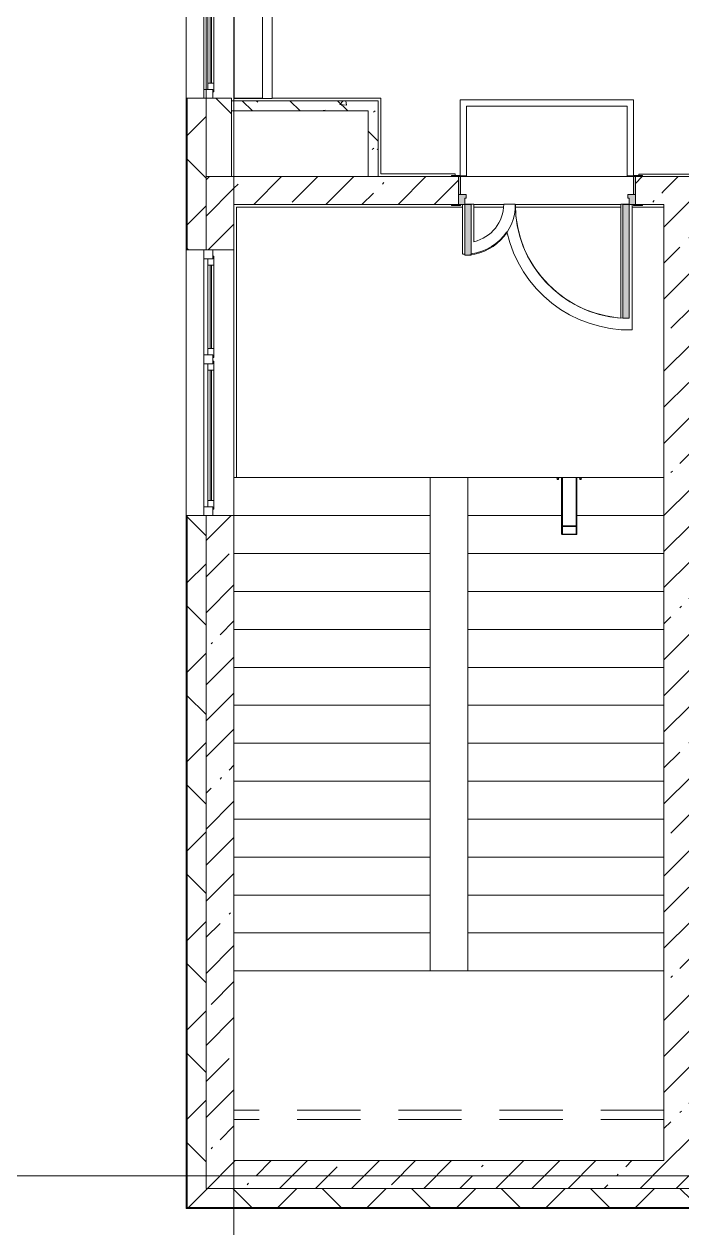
# Model space of a CAD drawing. Header units: millimetres. Extents: x 81682 to 274809, y -8553 to 29000.
# Drawn here: x 146249 to 151451, y -412 to 9106 of the extents above; entities that cross this region are included whole.
import ezdxf

# ---------------------------------------------------------------- set-up
doc = ezdxf.new("R2010")
doc.units = ezdxf.units.MM
doc.linetypes.add('200_ШТРИХ__ш1_п0_6_', pattern=[800, 500, -300])
doc.linetypes.add('Осевая', pattern=[3175, 635, -476.25, 1587.5, -476.25])
for name, color, linetype, lineweight in [('A-DETL-MBND-1', 7, '200_ШТРИХ__ш1_п0_6_', 9), ('A-GLAZ-3', 7, 'Continuous', 5), ('A-WALL', 7, 'Continuous', 9), ('A-WALL-7', 7, 'Continuous', 5), ('I-WALL-2', 7, 'Continuous', 5), ('S-STRS-3', 7, 'Continuous', 5), ('Оси', 7, 'Continuous', 9), ('Оси-2', 7, 'Осевая', 9)]:
    doc.layers.add(name, color=color, linetype=linetype, lineweight=lineweight)
for name, color, linetype, lineweight, true_color in [('A-DOOR-3', 7, 'Continuous', 5, 0xe2e2e2), ('A-DOOR-4', 7, 'Continuous', 5, 0xaaaaaa), ('A-DOOR-FRAM-2', 7, 'Continuous', 5, 0xe2e2e2), ('A-DOOR-FRAM-4', 7, 'Continuous', 5, 0xaaaaaa), ('A-FLOR-2', 7, 'Continuous', 5, 0xaaaaaa), ('I-WALL-4', 7, 'Continuous', 5, 0x787878)]:
    doc.layers.add(name, color=color, linetype=linetype, lineweight=lineweight, true_color=true_color)
pattern_1 = [(45, (147798.7, 0), (-353.5534, 353.5534), []), (135, (147798.7, 0), (-353.5534, -353.5534), [])]
pattern_2 = [(45, (147798.7, 0), (-285.123, 285.123), []), (45, (148083.8, 0), (-285.123, 285.123), [504.031, -100.806, 16.764, -84.042])]
pattern_3 = [(135, (147798.7, 0), (-377.17, -377.17), [533.4, -88.9, 17.78, -88.9]), (135, (147798.7, 376.94), (-377.17, -377.17), []), (50, (147798.7, 0), (637.645, -55.787), [66.675, -733.425]), (355, (147798.7, 0), (-123.35, 668.7), [53.34, -586.74]), (100.451, (147851.8, -4.65), (514.3, 612.91), [56.665, -623.315]), (46.184, (147798.7, 177.8), (948.78, -147.15), [100.01, -1100.14]), (96.636, (147877.8, 165.5), (830.91, 866), [85, -934.97]), (351.184, (147798.7, 177.8), (830.92, 865.99), [80.01, -880.11]), (21, (147887.6, 133.35), (530.65, -357.928), [66.675, -733.425]), (326, (147887.6, 133.35), (216.31, 644.66), [53.34, -586.74]), (71.451, (147931.8, 103.5), (746.96, 286.724), [56.665, -623.315]), (37.5, (147798.7, 0), (10.8105, 295.9426), [16.764, -562.864, 16.764, -578.866, -588.962]), (37.5, (147798.7, 0), (10.8105, 295.9426), [-1175.258, 16.764, -572.198]), (7.5, (147798.7, 0), (233.869, 350.632), [16.764, -322.834, 16.764, -549.529, -224.472]), (7.5, (147798.7, 0), (233.869, 350.632), [-905.89, 16.764, -207.708]), (327.5, (147600.44, 0), (474.568, -20.051), [16.764, -205.486, 16.764, -676.656, -920.115]), (327.5, (147600.44, 0), (474.568, -20.051), [-915.67, 16.764, -903.35]), (317.5, (147511.54, 0), (518.452, 88.993), [16.764, -272.16, 16.764, -443.738, -653.415]), (317.5, (147511.54, 0), (518.452, 88.993), [-749.427, 16.764, -636.65])]

# ---------------------------------------------------------------- blocks, each defined once
blk = doc.blocks.new('120_Окно_СКБ_2Ст - 120_Окно_СКБ_2Ст 2100х2400 _мал створка справа_-22446225-3_7_3_птичка')
at = {"layer": 'A-GLAZ-3'}
for p, q in [((-1050, -127), (-1050, -57)), ((-1050, -57), (-980, -57)), ((1050, -57), (-1050, -57)), ((-980, -57), (-980, -127)), ((150, -87), (-980, -87)), ((-980, -87), (-980, -127)), ((-930, -137), (-930, -87)), ((100, -137), (100, -87)), ((150, -127), (150, -57)), ((150, -57), (220, -57)), ((150, -127), (150, -87)), ((220, -57), (220, -127)), ((980, -87), (220, -87)), ((220, -87), (220, -127)), ((270, -137), (270, -87)), ((930, -137), (930, -87)), ((980, -127), (980, -57)), ((980, -57), (1050, -57)), ((980, -127), (980, -87)), ((1050, -57), (1050, -127)), ((-980, -127), (-1050, -127)), ((-1050, -127), (-1000, -127)), ((-980, -127), (-1000, -127)), ((-1000, -127), (-1000, -137)), ((-1000, -137), (170, -137)), ((170, -137), (-1000, -137)), ((-930, -107), (100, -107)), ((100, -117), (-930, -117)), ((220, -127), (150, -127)), ((170, -127), (150, -127)), ((170, -127), (200, -127)), ((170, -137), (170, -127)), ((220, -127), (200, -127)), ((200, -127), (200, -137)), ((200, -137), (1000, -137)), ((1000, -137), (200, -137)), ((270, -107), (930, -107)), ((930, -117), (270, -117)), ((1050, -127), (980, -127)), ((1000, -127), (980, -127)), ((1000, -127), (1050, -127)), ((1000, -137), (1000, -127))]:
    blk.add_line(p, q, dxfattribs=at)
blk = doc.blocks.new('120_Окно_СКБ_2Ст - 120_Окно_СКБ_2Ст 2300х2500 _мал створка справа_-22272277-3_7_3_птичка')
at = {"layer": 'A-GLAZ-3'}
for p, q in [((-1150, -127), (-1150, -57)), ((-1150, -57), (-1080, -57)), ((1150, -57), (-1150, -57)), ((-1080, -57), (-1080, -127)), ((250, -87), (-1080, -87)), ((-1080, -87), (-1080, -127)), ((-1030, -137), (-1030, -87)), ((200, -137), (200, -87)), ((250, -127), (250, -57)), ((250, -57), (320, -57)), ((250, -127), (250, -87)), ((320, -57), (320, -127)), ((1080, -87), (320, -87)), ((320, -87), (320, -127)), ((370, -137), (370, -87)), ((1030, -137), (1030, -87)), ((1080, -127), (1080, -57)), ((1080, -57), (1150, -57)), ((1080, -127), (1080, -87)), ((1150, -57), (1150, -127)), ((-1080, -127), (-1150, -127)), ((-1150, -127), (-1100, -127)), ((-1080, -127), (-1100, -127)), ((-1100, -127), (-1100, -137)), ((-1100, -137), (270, -137)), ((270, -137), (-1100, -137)), ((-1030, -107), (200, -107)), ((200, -117), (-1030, -117)), ((320, -127), (250, -127)), ((270, -127), (250, -127)), ((270, -127), (300, -127)), ((270, -137), (270, -127)), ((320, -127), (300, -127)), ((300, -127), (300, -137)), ((300, -137), (1100, -137)), ((1100, -137), (300, -137)), ((370, -107), (1030, -107)), ((1030, -117), (370, -117)), ((1150, -127), (1080, -127)), ((1100, -127), (1080, -127)), ((1100, -127), (1150, -127)), ((1100, -137), (1100, -127))]:
    blk.add_line(p, q, dxfattribs=at)
blk = doc.blocks.new('110_Дверь_СКБ_2Ст - Д-1 Лестничная клетка EIS60-24280000-3_7_3_птичка')
at = {"layer": 'A-DOOR-3'}
for points in [[(-637.5, 1010), (-637.5, 110), (-587.5, 110), (-587.5, 1010)], [(612.5, 510), (612.5, 110), (662.5, 110), (662.5, 510)], [(712.5, 30), (697.5, 30), (697.5, -110), (712.5, -110)]]:
    blk.add_hatch(color=256, dxfattribs=at).paths.add_polyline_path(points)
h = blk.add_hatch(color=256, dxfattribs=at)
h.paths.add_polyline_path([(712.5, 110), (662.5, 110), (662.5, 60), (652.5, 60), (652.5, 30), (712.5, 30), (712.5, 39.7)])
h.paths.add_polyline_path([(-687.5, 110), (-687.5, 30), (-627.5, 30), (-627.5, 60), (-637.5, 60), (-637.5, 110)])
at = {"layer": 'A-DOOR-FRAM-2'}
for points in [[(-742.5, 118), (-742.5, 110), (-672.5, 110), (-672.5, 118)], [(767.5, 118), (697.5, 118), (697.5, 110), (767.5, 110)], [(-672.5, 30), (-687.5, 30), (-687.5, -110), (-672.5, -110)], [(-672.5, -110), (-742.5, -110), (-742.5, -118), (-672.5, -118)], [(697.5, -110), (697.5, -118), (767.5, -118), (767.5, -110)]]:
    blk.add_hatch(color=256, dxfattribs=at).paths.add_polyline_path(points)
at = {"layer": 'A-DOOR-4'}
for p, q in [((-637.5, 1010), (-637.5, 110)), ((-587.5, 1010), (-637.5, 1010)), ((-587.5, 110), (-587.5, 1010)), ((662.5, 510), (612.5, 510)), ((612.5, 510), (612.5, 110)), ((662.5, 110), (662.5, 510)), ((-637.5, 110), (-587.5, 110)), ((612.5, 110), (662.5, 110))]:
    blk.add_line(p, q, dxfattribs=at)
for centre, radius, start, end in [((-637.5, 110), 900, 0, 90), ((662.5, 110), 400, 90, 180)]:
    blk.add_arc(centre, radius, start, end, dxfattribs=at)
at = {"layer": 'A-DOOR-FRAM-4'}
for p, q in [((-672.5, 118), (-742.5, 118)), ((-742.5, 118), (-742.5, 110)), ((-742.5, 110), (-672.5, 110)), ((-637.5, 110), (-687.5, 110)), ((-687.5, 110), (-687.5, 30)), ((-672.5, 110), (-672.5, 118)), ((-637.5, 60), (-637.5, 110)), ((662.5, 110), (662.5, 60)), ((712.5, 110), (662.5, 110)), ((767.5, 118), (697.5, 118)), ((697.5, 118), (697.5, 110)), ((697.5, 110), (767.5, 110)), ((712.5, 30), (712.5, 110)), ((767.5, 110), (767.5, 118)), ((-687.5, 30), (-627.5, 30)), ((-672.5, 30), (-687.5, 30)), ((-687.5, 30), (-687.5, -110)), ((-672.5, -110), (-672.5, 30)), ((-627.5, 60), (-637.5, 60)), ((-627.5, 30), (-627.5, 60)), ((662.5, 60), (652.5, 60)), ((652.5, 60), (652.5, 30)), ((652.5, 30), (712.5, 30)), ((712.5, 30), (697.5, 30)), ((697.5, 30), (697.5, -110)), ((712.5, -110), (712.5, 30)), ((-672.5, -110), (-742.5, -110)), ((-742.5, -110), (-742.5, -118)), ((-742.5, -118), (-672.5, -118)), ((-687.5, -110), (-672.5, -110)), ((-672.5, -118), (-672.5, -110)), ((697.5, -110), (712.5, -110)), ((767.5, -110), (697.5, -110)), ((697.5, -110), (697.5, -118)), ((697.5, -118), (767.5, -118)), ((767.5, -118), (767.5, -110))]:
    blk.add_line(p, q, dxfattribs=at)
blk = doc.blocks.new('Анкер клиновой - Анкер клиновой МКТ В 10-10-16_85-V127-3_7_3_птичка')
at = {"layer": 'A-DETL-MBND-1'}
for p, q in [((74812, 5515.8), (74812, 5511.8)), ((74812, 5511.8), (74828, 5511.8)), ((74828, 5511.8), (74812, 5511.8)), ((74815, 5515.8), (74815, 5501.8)), ((74815, 5501.8), (74825, 5501.8)), ((74825, 5501.8), (74815, 5501.8)), ((74825, 5501.8), (74825, 5515.8)), ((74828, 5511.8), (74828, 5515.8))]:
    blk.add_line(p, q, dxfattribs=at)
blk = doc.blocks.new('ОМ_Труба_ГОСТ 8639-82 - ОМ_Труба_ГОСТ 8639-82-V151-3_7_3_птичка')
at = {"layer": 'A-DETL-MBND-1'}
for p, q in [((2700.7, 5520), (2700.7, 5132.9)), ((2706.7, 5069.6), (2706.7, 5520)), ((2814.7, 5069.6), (2814.7, 5520)), ((2820.7, 5132.9), (2820.7, 5520)), ((2700.7, 5074.8), (2700.7, 5132.9)), ((2706.7, 5132.9), (2706.7, 5074.8)), ((2709.7, 5138), (2811.7, 5138)), ((2811.7, 5134.6), (2709.7, 5134.6)), ((2709.7, 5073), (2811.7, 5073)), ((2811.7, 5069.6), (2709.7, 5069.6)), ((2814.7, 5074.8), (2814.7, 5132.9)), ((2820.7, 5132.9), (2820.7, 5074.8))]:
    blk.add_line(p, q, dxfattribs=at)
at = {"layer": 'A-DETL-MBND-1', "flags": 128}
for points in [[(2700.7, 5132.9), (2700.9, 5134), (2701.6, 5135.1), (2702.7, 5136.1), (2704.1, 5136.9), (2705.8, 5137.5), (2707.7, 5137.9), (2709.7, 5138)], [(2709.7, 5069.6), (2707.7, 5069.8), (2705.8, 5070.1), (2704.1, 5070.7), (2702.7, 5071.6), (2701.6, 5072.5), (2700.9, 5073.6), (2700.7, 5074.8)], [(2709.7, 5134.6), (2709, 5134.5), (2708.4, 5134.4), (2707.8, 5134.2), (2707.4, 5133.9), (2707, 5133.6), (2706.8, 5133.3), (2706.7, 5132.9)], [(2706.7, 5074.8), (2706.8, 5074.4), (2707, 5074), (2707.4, 5073.7), (2707.8, 5073.4), (2708.4, 5073.2), (2709, 5073.1), (2709.7, 5073)], [(2811.7, 5138), (2813.7, 5137.9), (2815.6, 5137.5), (2817.3, 5136.9), (2818.7, 5136.1), (2819.8, 5135.1), (2820.5, 5134), (2820.7, 5132.9)], [(2814.7, 5132.9), (2814.6, 5133.3), (2814.4, 5133.6), (2814.1, 5133.9), (2813.6, 5134.2), (2813, 5134.4), (2812.4, 5134.5), (2811.7, 5134.6)], [(2820.7, 5074.8), (2820.5, 5073.6), (2819.8, 5072.5), (2818.7, 5071.6), (2817.3, 5070.7), (2815.6, 5070.1), (2813.7, 5069.8), (2811.7, 5069.6)], [(2811.7, 5073), (2812.4, 5073.1), (2813, 5073.2), (2813.6, 5073.4), (2814.1, 5073.7), (2814.4, 5074), (2814.6, 5074.4), (2814.7, 5074.8)]]:
    blk.add_lwpolyline(points, dxfattribs=at)
blk = doc.blocks.new('Зашивка приборов отопления36 - Зашивка приборов отопления-33324807-3_7_3_птичка')
at = {"layer": 'A-WALL-7'}
for p, q in [((34187.8, 26793.4), (34187.8, 26567.4)), ((36548.8, 26793.4), (34187.8, 26793.4)), ((36548.8, 26567.4), (36548.8, 26793.4)), ((34187.8, 26567.4), (36548.8, 26567.4)), ((36545.1, 26567.4), (34187.8, 26567.4)), ((34187.8, 26567.4), (34187.8, 26492.4)), ((36545.1, 26492.4), (36545.1, 26567.4)), ((34187.8, 26492.4), (36545.1, 26492.4))]:
    blk.add_line(p, q, dxfattribs=at)
blk = doc.blocks.new('Зашивка приборов отопления37 - Зашивка приборов отопления-33325027-3_7_3_птичка')
at = {"layer": 'A-DETL-MBND-1'}
for p, q in [((121055, 18487.5), (124455, 18487.5)), ((121055, 18412.5), (124455, 18412.5))]:
    blk.add_line(p, q, dxfattribs=at)

msp = doc.modelspace()

# ---------------------------------------------------------------- hatches: boundary and pattern name
at = {"layer": 'A-WALL-7'}
h = msp.add_hatch(dxfattribs=at)
h.set_pattern_fill('FP_79', color=256, style=0, pattern_type=2)
h.set_pattern_definition(pattern_1)
h.paths.add_polyline_path([(147538.7, -100), (147688.7, -100), (147688.7, 5220), (147538.7, 5220), (147538.7, 1965.8)])
h.paths.add_polyline_path([(147538.7, 7320), (147688.7, 7320), (147688.7, 8520), (147538.7, 8520), (147538.7, 7750.3)])
h.paths.add_polyline_path([(147688.7, 10820), (147688.7, 12220), (147538.7, 12220), (147538.7, 10820)])
h.paths.add_polyline_path([(147688.7, 13120), (147688.7, 15073), (147538.7, 15073), (147538.7, 13120)])
h = msp.add_hatch(dxfattribs=at)
h.set_pattern_fill('FP_79', color=256, style=0, pattern_type=2)
h.set_pattern_definition(pattern_1)
h.paths.add_polyline_path([(202803.2, -250), (203308.7, -250), (203308.7, -100), (202558.7, -100), (202558.7, -250)])
h.paths.add_polyline_path([(204425.8, -250), (204425.8, -100), (204208.7, -100), (204208.7, -250)])
h.paths.add_polyline_path([(192108.7, -250), (192108.7, -100), (190458.7, -100), (190458.7, -250), (191616.7, -250)])
h.paths.add_polyline_path([(195958.7, -250), (195958.7, -100), (195208.7, -100), (195208.7, -250), (195708.7, -250)])
h.paths.add_polyline_path([(188938.7, -250), (189558.7, -250), (189558.7, -100), (188938.7, -100)])
h.paths.add_polyline_path([(200458.7, -250), (200458.7, -100), (199708.7, -100), (199708.7, -250), (200006.6, -250)])
h.paths.add_polyline_path([(198058.7, -250), (198808.7, -250), (198808.7, -100), (198058.7, -100)])
h.paths.add_polyline_path([(179498.1, -250), (179908.7, -250), (179908.7, -100), (178681.5, -100), (178681.5, -250)])
h.paths.add_polyline_path([(186838.7, -250), (186838.7, -100), (185221.7, -100), (185221.7, -250), (186023.5, -250)])
h.paths.add_polyline_path([(180808.7, -250), (181668.7, -250), (181668.7, -100), (180808.7, -100)])
h.paths.add_polyline_path([(183768.7, -250), (184321.7, -250), (184321.7, -100), (183768.7, -100)])
h.paths.add_polyline_path([(177781.5, -250), (177781.5, -100), (177008.4, -100), (177008.4, -250), (177633.7, -250)])
h.paths.add_polyline_path([(173904.9, -250), (174208.4, -250), (174208.4, -100), (172608.7, -100), (172608.7, -250), (172972.6, -250)])
h.paths.add_polyline_path([(170308.7, -250), (170508.7, -250), (170508.7, -100), (169408.7, -100), (169408.7, -250), (170176, -250)])
h.paths.add_polyline_path([(168508.7, -250), (168508.7, -100), (167158.7, -100), (167158.7, -250), (167379.4, -250)])
h.paths.add_polyline_path([(162658.7, -250), (163408.7, -250), (163408.7, -100), (162658.7, -100)])
h.paths.add_polyline_path([(165058.7, -250), (165058.7, -100), (164308.7, -100), (164308.7, -250), (164582.8, -250)])
h.paths.add_polyline_path([(159808.7, -250), (160558.7, -250), (160558.7, -100), (159808.7, -100)])
h.paths.add_polyline_path([(154628.7, -250), (156058.4, -250), (156058.4, -100), (154628.7, -100)])
h.paths.add_polyline_path([(151528.7, -250), (151528.7, -100), (147538.7, -100), (147538.7, -250), (150599.8, -250)])
h.paths.add_polyline_path([(158908.7, -250), (158908.7, -100), (158158.4, -100), (158158.4, -250)])
at = {"layer": 'I-WALL-2'}
h = msp.add_hatch(dxfattribs=at)
h.set_pattern_fill('FP_78', color=256, style=0, pattern_type=2)
h.set_pattern_definition([(135, (147798.7, 0), (-353.553, -353.553), [])])
h.paths.add_polyline_path([(147688.7, 7900), (147888.7, 7900), (147888.7, 8520), (147688.7, 8520), (147688.7, 8328.8)])
h.paths.add_polyline_path([(147688.7, 10820), (147888.7, 10820), (147888.7, 10900), (147688.7, 10900)])
h.paths.add_polyline_path([(147888.7, 11400), (147888.7, 12220), (147688.7, 12220), (147688.7, 11400), (147803.1, 11400)])
h.paths.add_polyline_path([(147688.7, 13120), (147888.7, 13120), (147888.7, 14680), (147688.7, 14680), (147688.7, 13534.8)])
h = msp.add_hatch(dxfattribs=at)
h.set_pattern_fill('FP_75', color=256, style=0, pattern_type=2)
h.set_pattern_definition(pattern_2)
h.paths.add_polyline_path([(147688.7, -100), (147908.7, -100), (147908.7, 5220), (147688.7, 5220), (147688.7, 1965.8)])
h.paths.add_polyline_path([(147908.7, 7320), (147908.7, 7900), (147688.7, 7900), (147688.7, 7320)])
h = msp.add_hatch(dxfattribs=at)
h.set_pattern_fill('FP_75', color=256, style=0, pattern_type=2)
h.set_pattern_definition(pattern_2)
h.paths.add_polyline_path([(147908.7, 7680), (149683.7, 7680), (149683.7, 7900), (147908.7, 7900), (147908.7, 7750.3)])
h.paths.add_polyline_path([(151308.7, 7680), (151308.7, 7900), (151083.7, 7900), (151083.7, 7680), (151138.7, 7680)])
h = msp.add_hatch(dxfattribs=at)
h.set_pattern_fill('FP_75', color=256, style=0, pattern_type=2)
h.set_pattern_definition(pattern_2)
h.paths.add_polyline_path([(151528.7, -100), (151528.7, 7900), (151308.7, 7900), (151308.7, -100)])
h = msp.add_hatch(dxfattribs=at)
h.set_pattern_fill('FP_75', color=256, style=0, pattern_type=2)
h.set_pattern_definition(pattern_2)
h.paths.add_polyline_path([(147908.7, -100), (151308.7, -100), (151308.7, 120), (147908.7, 120)])
at = {"layer": 'I-WALL-4'}
h = msp.add_hatch(dxfattribs=at)
h.set_pattern_fill('FP_84', color=256, style=0, pattern_type=2)
h.set_pattern_definition(pattern_3)
h.paths.add_polyline_path([(148968.7, 8420), (149048.7, 8420), (149048.7, 8500), (147888.7, 8500), (147888.7, 8420), (148735.3, 8420)])
h = msp.add_hatch(dxfattribs=at)
h.set_pattern_fill('FP_84', color=256, style=0, pattern_type=2)
h.set_pattern_definition(pattern_3)
h.paths.add_polyline_path([(149048.7, 7900), (149048.7, 8420), (148968.7, 8420), (148968.7, 7900)])

# ---------------------------------------------------------------- linework, layer by layer
at = {"layer": 'A-FLOR-2'}
for p, q in [((147909.7, 10880), (147909.7, 8521)), ((148133.7, 8521), (148133.7, 10880)), ((147909.7, 8521), (148133.7, 8521)), ((148209.7, 8521), (149068.7, 8521)), ((149068.7, 8521), (149068.7, 7921)), ((149698.5, 8506.5), (149698.5, 7908)), ((151068.4, 8506.5), (149698.5, 8506.5)), ((151068.4, 7906.5), (151068.4, 8506.5)), ((149748.5, 7906.5), (149748.5, 8456.5)), ((149748.5, 8456.5), (151018.4, 8456.5)), ((151018.4, 8456.5), (151018.4, 7906.5)), ((149068.7, 7921), (149658.7, 7921)), ((149658.7, 7921), (149658.7, 7908)), ((149698.7, 7906.5), (149748.5, 7906.5)), ((151018.4, 7906.5), (151068.4, 7906.5)), ((151108.7, 7908), (151108.7, 7920)), ((151108.7, 7920), (151828.7, 7920)), ((149715.7, 7659), (147928.7, 7659)), ((147928.7, 7659), (147928.7, 5520)), ((149715.7, 7680), (149715.7, 7288.3)), ((149805.7, 7682.7), (149733.7, 7682.7)), ((149805.7, 7385.6), (149805.7, 7682.7)), ((150039.6, 7659), (149805.7, 7659)), ((150131.9, 7682.7), (150041.9, 7682.7)), ((150966.9, 7659), (150133.6, 7659)), ((151033.7, 7682.7), (150966.9, 7682.7)), ((150966.9, 7682.7), (150966.9, 6780.4)), ((151056.9, 6687.9), (151056.9, 7680)), ((151308.7, 7659), (151056.9, 7659)), ((147908.7, 5520), (151308.7, 5520))]:
    msp.add_line(p, q, dxfattribs=at)
for centre, radius, start, end in [((149736.9, 7682.7), 305, 283.0427, 0), ((151036.9, 7682.7), 905, 180, 265.56313), ((149736.9, 7682.7), 395, 276.84991, 326.45952), ((151036.9, 7682.7), 995, 192.67054, 271.1511), ((149736.9, 7682.7), 395, 266.92799, 269.53797)]:
    msp.add_arc(centre, radius, start, end, dxfattribs=at)
at = {"layer": 'A-WALL'}
for p, q in [((147535.7, 8520), (147535.7, 7320)), ((147538.7, 8520), (147538.7, 7320)), ((147688.7, 7320), (147688.7, 8520)), ((147888.7, 8500), (147888.7, 8420)), ((147688.7, 7900), (147888.7, 7900)), ((148968.7, 7900), (149048.7, 7900)), ((147535.7, 5220), (147535.7, -253)), ((147538.7, 5220), (147538.7, -250)), ((147688.7, -100), (147688.7, 5220)), ((147535.7, -253), (151528.7, -253)), ((147538.7, -250), (151528.7, -250))]:
    msp.add_line(p, q, dxfattribs=at)
at = {"layer": 'A-WALL-7'}
for p, q in [((147530.7, 14772.9), (147530.7, -258)), ((147688.7, 10820), (147688.7, 8520)), ((147688.7, 8520), (147530.7, 8520)), ((147530.7, 7320), (147688.7, 7320)), ((147688.7, 5220), (147530.7, 5220)), ((154628.7, -100), (147688.7, -100)), ((147530.7, -258), (163408.7, -258))]:
    msp.add_line(p, q, dxfattribs=at)
at = {"layer": 'I-WALL-2'}
for p, q in [((147908.7, 10900), (147908.7, 8500)), ((147688.7, 8520), (147688.7, 10820)), ((147888.7, 8520), (147688.7, 8520)), ((147888.7, 8500), (147888.7, 8520)), ((149048.7, 8500), (147888.7, 8500)), ((149048.7, 7900), (149048.7, 8500)), ((147888.7, 7900), (147888.7, 8420)), ((147888.7, 8420), (148968.7, 8420)), ((147908.7, 8420), (147908.7, 7900)), ((148968.7, 8420), (148968.7, 7900)), ((148968.7, 7900), (147888.7, 7900)), ((149628.7, 7900), (149048.7, 7900)), ((149698.7, 7900), (151068.7, 7900)), ((151828.7, 7900), (151138.7, 7900)), ((147908.7, 120), (147908.7, 7680)), ((147908.7, 7680), (149628.7, 7680)), ((150041.6, 7680), (149805.7, 7680)), ((150966.9, 7680), (150133.6, 7680)), ((151138.7, 7680), (151308.7, 7680)), ((151308.7, 7680), (151308.7, 120)), ((147688.7, 7320), (147908.7, 7320)), ((147908.7, 5220), (147688.7, 5220)), ((151308.7, 120), (147908.7, 120))]:
    msp.add_line(p, q, dxfattribs=at)
at = {"layer": 'S-STRS-3'}
for p, q in [((147908.7, 5520), (149458.7, 5520)), ((149458.7, 5220), (149458.7, 5520)), ((149758.7, 5520), (149758.7, 5220)), ((147908.7, 5220), (149458.7, 5220)), ((147908.7, 5220), (149458.7, 5220)), ((149458.7, 4920), (149458.7, 5220)), ((149758.7, 5220), (149758.7, 4920)), ((150503, 5220), (149758.7, 5220)), ((150503, 5220), (149758.7, 5220)), ((151308.7, 5220), (150615.8, 5220)), ((151308.7, 5220), (150615.8, 5220)), ((147908.7, 4920), (149458.7, 4920)), ((147908.7, 4920), (149458.7, 4920)), ((149458.7, 4620), (149458.7, 4920)), ((149758.7, 4920), (149758.7, 4620)), ((151308.7, 4920), (149758.7, 4920)), ((151308.7, 4920), (149758.7, 4920)), ((147908.7, 4620), (149458.7, 4620)), ((147908.7, 4620), (149458.7, 4620)), ((149458.7, 4320), (149458.7, 4620)), ((149758.7, 4620), (149758.7, 4320)), ((151308.7, 4620), (149758.7, 4620)), ((151308.7, 4620), (149758.7, 4620)), ((147908.7, 4320), (149458.7, 4320)), ((147908.7, 4320), (149458.7, 4320)), ((149458.7, 4020), (149458.7, 4320)), ((149758.7, 4320), (149758.7, 4020)), ((151308.7, 4320), (149758.7, 4320)), ((151308.7, 4320), (149758.7, 4320)), ((147908.7, 4020), (149458.7, 4020)), ((147908.7, 4020), (149458.7, 4020)), ((149458.7, 3720), (149458.7, 4020)), ((149758.7, 4020), (149758.7, 3720)), ((151308.7, 4020), (149758.7, 4020)), ((151308.7, 4020), (149758.7, 4020)), ((147908.7, 3720), (149458.7, 3720)), ((147908.7, 3720), (149458.7, 3720)), ((149458.7, 3420), (149458.7, 3720)), ((149758.7, 3720), (149758.7, 3420)), ((151308.7, 3720), (149758.7, 3720)), ((151308.7, 3720), (149758.7, 3720)), ((147908.7, 3420), (149458.7, 3420)), ((147908.7, 3420), (149458.7, 3420)), ((149458.7, 3120), (149458.7, 3420)), ((149758.7, 3420), (149758.7, 3120)), ((151308.7, 3420), (149758.7, 3420)), ((151308.7, 3420), (149758.7, 3420)), ((147908.7, 3120), (149458.7, 3120)), ((147908.7, 3120), (149458.7, 3120)), ((149458.7, 2820), (149458.7, 3120)), ((149758.7, 3120), (149758.7, 2820)), ((151308.7, 3120), (149758.7, 3120)), ((151308.7, 3120), (149758.7, 3120)), ((147908.7, 2820), (149458.7, 2820)), ((147908.7, 2820), (149458.7, 2820)), ((149458.7, 2520), (149458.7, 2820)), ((149758.7, 2820), (149758.7, 2520)), ((151308.7, 2820), (149758.7, 2820)), ((151308.7, 2820), (149758.7, 2820)), ((147908.7, 2520), (149458.7, 2520)), ((147908.7, 2520), (149458.7, 2520)), ((149458.7, 2220), (149458.7, 2520)), ((149758.7, 2520), (149758.7, 2220)), ((151308.7, 2520), (149758.7, 2520)), ((151308.7, 2520), (149758.7, 2520)), ((147908.7, 2220), (149458.7, 2220)), ((147908.7, 2220), (149458.7, 2220)), ((149458.7, 1920), (149458.7, 2220)), ((149758.7, 2220), (149758.7, 1920)), ((151308.7, 2220), (149758.7, 2220)), ((151308.7, 2220), (149758.7, 2220)), ((147908.7, 1920), (149458.7, 1920)), ((147908.7, 1920), (149458.7, 1920)), ((149458.7, 1620), (149458.7, 1920)), ((149758.7, 1920), (149758.7, 1620)), ((151308.7, 1920), (149758.7, 1920)), ((151308.7, 1920), (149758.7, 1920)), ((147908.7, 1620), (149458.7, 1620)), ((147908.7, 1620), (149458.7, 1620)), ((149758.7, 1620), (149458.7, 1620)), ((151308.7, 1620), (149758.7, 1620)), ((151308.7, 1620), (149758.7, 1620))]:
    msp.add_line(p, q, dxfattribs=at)
at = {"layer": 'Оси'}
for p, q in [((147908.7, 5439), (147908.7, 15380)), ((147908.7, -4552.8), (147908.7, 5388.2)), ((143303.2, 0), (155803.2, 0))]:
    msp.add_line(p, q, dxfattribs=at)
at = {"layer": 'Оси-2'}
msp.add_line((147908.7, 5388.2), (147908.7, 5439), dxfattribs=at)

# ---------------------------------------------------------------- block references
at = {"layer": 'A-DETL-MBND-1'}
for name, p in [('Анкер клиновой - Анкер клиновой МКТ В 10-10-16_85-V127-3_7_3_птичка', (75649.4, 4.2)), ('ОМ_Труба_ГОСТ 8639-82 - ОМ_Труба_ГОСТ 8639-82-V151-3_7_3_птичка', (147798.7, 0)), ('Анкер клиновой - Анкер клиновой МКТ В 10-10-16_85-V127-3_7_3_птичка', (75829.4, 4.2))]:
    msp.add_blockref(name, p, dxfattribs=at)
at = {"layer": 'A-DETL-MBND-1', "rotation": 180}
msp.add_blockref('Зашивка приборов отопления37 - Зашивка приборов отопления-33325027-3_7_3_птичка', (272363.7, 18932.5), dxfattribs=at)
at = {"layer": 'A-DOOR-4', "rotation": 180}
msp.add_blockref('110_Дверь_СКБ_2Ст - Д-1 Лестничная клетка EIS60-24280000-3_7_3_птичка', (150396.2, 7790), dxfattribs=at)
at = {"layer": 'A-GLAZ-3', "rotation": 89.99999999999991}
for name, p in [('120_Окно_СКБ_2Ст - 120_Окно_СКБ_2Ст 2300х2500 _мал створка справа_-22272277-3_7_3_птичка', (147613.7, 9670)), ('120_Окно_СКБ_2Ст - 120_Окно_СКБ_2Ст 2100х2400 _мал створка справа_-22446225-3_7_3_птичка', (147613.7, 6270))]:
    msp.add_blockref(name, p, dxfattribs=at)
at = {"layer": 'A-WALL-7', "rotation": 89.99999999999993}
msp.add_blockref('Зашивка приборов отопления36 - Зашивка приборов отопления-33324807-3_7_3_птичка', (174702.1, -25668.8), dxfattribs=at)

doc.saveas('drawing.dxf')
